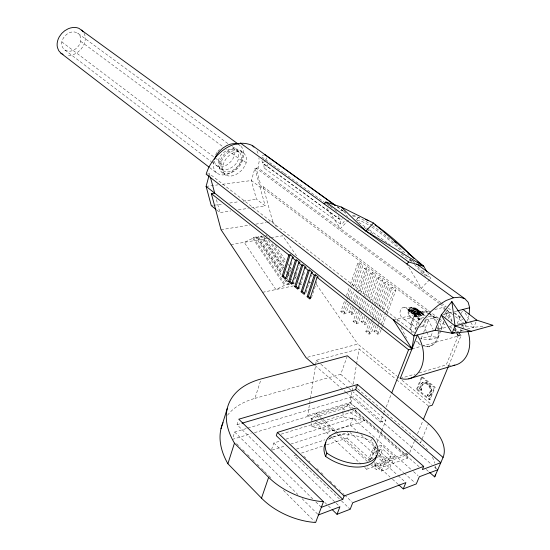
<?xml version="1.0" encoding="UTF-8"?>
<svg xmlns="http://www.w3.org/2000/svg" width="550" height="550" viewBox="0 0 550 550"><rect width="100%" height="100%" fill="white"/><g stroke="black" fill="none" stroke-linecap="round" stroke-linejoin="round"><path stroke-width="0.41" stroke-dasharray="2.75 2.06" d="M429.241 314.112A17.806 13.413 72.1 0 0 416.096 313.61L414.294 315.377L410.575 324.988L410.506 328.041A17.806 13.413 72.1 0 0 411.324 332.53M344.231 221.141A3.183 1.788 -53 0 1 340.347 223.905L263.918 167.874L264.062 164.244A2.984 1.863 -53.6 0 1 265.719 162.896M227.858 143.543L77.639 33.131C68.214 27.459 55.619 42.969 64.969 50.057L210.925 161.384M64.969 50.057C74.367 55.502 86.763 40.274 77.639 33.131M340.347 223.905L340.691 220.179A3.183 1.788 -53 0 1 342.43 218.721M243.299 152.46C232.726 148.184 220.798 160.676 222.791 171.201C227.452 181.541 241.539 173.415 244.702 165.722C251.886 155.664 237.38 143.743 228.333 151.195C219.691 155.746 214.555 170.452 225.809 175.196M312.806 420.028L307.739 415.394L309.457 404.381M309.588 403.528L310.248 399.293M310.386 398.447L315.542 365.386M315.673 364.54L316.332 360.298L359.129 348.927L395.952 379.225M355.217 407.014L350.082 402.538L351.918 391.648M352.062 390.809L352.626 387.461M353.189 384.106L356.441 364.842M356.586 364.004L359.129 348.927M440.715 302.569L258.032 167.936L259.222 160.971L258.919 157.795M258.032 167.936L254.891 168.314L251.371 180.544L256.458 199.21L265.169 205.872L251.756 207.859M466.806 321.798L468.689 315.755M233.124 436.954L234.685 432.046L247.019 428.347M312.785 498.953L237.022 424.683L238.26 420.764M286.777 278.871L292.586 260.645M227.508 415.223A102.19 59.228 22 0 1 254.884 398.399L260.624 380.566M293.054 283.979L299.207 264.907M299.083 288.887L304.803 271.356M306.048 292.524L310.269 279.737M311.327 276.54L311.85 274.938M311.396 297.88L317.274 280.259M271.549 449.611L273.79 443.011L279.496 441.21M349.319 303.847L345.916 313.5L343.846 313.988L340.849 311.582L344.513 301.125M346.486 295.494L349.305 287.451M350.426 284.233L357.754 263.326L359.844 262.907L362.952 265.244L354.145 290.18M340.849 311.582L342.918 311.094L347.71 297.44M347.992 296.636L351.381 286.997M351.663 286.199L359.844 262.907M343.846 313.988L347.531 303.518M349.236 298.691L352.351 289.829M353.485 286.612L360.862 265.671L362.952 265.244M351.024 299.021L353.863 290.984M355.224 309.031L353.513 313.816L351.443 314.311L348.886 312.262L351.147 305.876M352.846 301.091L355.953 292.311M356.235 291.514L364.437 268.366L366.527 267.939L369.174 269.933L360.346 294.669M348.886 312.262L350.955 311.774L352.653 306.989M354.351 302.211L357.466 293.446M357.748 292.648L366.527 267.939M351.443 314.311L353.719 307.918M355.424 303.126L358.552 294.339M359.693 291.143L367.084 270.366L369.174 269.933M356.929 304.246L360.064 295.467M361.673 313.596L358.174 323.29L356.104 323.799L353.072 321.358L356.833 310.853M358.854 305.202L361.749 297.124M362.904 293.893L370.418 272.882L372.508 272.442L375.657 274.814L367.207 298.244M353.072 321.358L355.142 320.856L360.064 307.141M360.353 306.329L372.508 272.442M356.104 323.799L360.112 312.661M361.831 307.883L365.551 297.543M365.839 296.746L373.567 275.261L375.657 274.814M363.419 308.749L366.919 299.049M254.884 398.399L340.718 374.296L347.119 356.586M368.418 319.117L366.671 323.895L364.602 324.411L361.082 321.599L363.385 315.226M365.118 310.447L368.864 300.094M369.153 299.296L376.929 277.798L379.019 277.344L382.663 280.087L373.649 304.782M361.082 321.599L363.151 321.09L364.884 316.319M366.616 311.548L369.786 302.796M370.074 302.005L379.019 277.344M364.602 324.411L366.926 318.031M368.954 312.448L371.862 304.473M372.151 303.676L380.572 280.548L382.663 280.087M370.164 314.339L373.361 305.58M374.33 324.796L371.092 333.575L369.022 334.104L365.839 331.547L369.923 320.375M371.972 314.793L374.894 306.811M375.183 306.013L383.652 282.872L385.743 282.411L389.049 284.9L379.926 309.636M365.839 331.547L367.909 331.024L371.711 320.664M371.999 319.866L372.879 317.474M373.168 316.676L376.97 306.316M377.266 305.518L385.743 282.411M369.022 334.104L374.605 318.924M374.901 318.127L378.723 307.739M379.019 306.941L386.959 285.368L389.049 284.9M376.097 320.011L379.631 310.434M381.15 329.656L379.672 333.616L377.596 334.153L373.993 331.272L376.049 325.731M378.098 320.189L381.026 312.276M382.195 309.107L390.101 287.739L392.198 287.265L395.918 290.07L386.464 315.404M373.993 331.272L376.069 330.743L377.561 326.721M377.864 325.909L382.339 313.837M383.536 310.613L392.198 287.265M254.506 432.664L350.529 403.425L353.093 396.529L431.929 464.75M377.596 334.153L379.665 328.597M381.432 323.847L385.268 313.541M385.564 312.744L393.828 290.551L395.918 290.07M381.446 328.866L382.332 326.487M382.621 325.696L386.169 316.195M290.819 444.084L350.192 425.054L352.825 418.041L411.015 469.418M281.174 434.156L355.465 411.029L356.345 408.684M326.666 444.799L346.995 438.103L349.044 432.658M408.045 310.447L408.237 309.939L415.168 308.234L414.968 308.743L408.045 310.447L409.447 311.52L416.377 309.808L416.57 309.299L417.986 310.365L417.787 310.874L410.864 312.593L411.056 312.084L417.986 310.365M417.746 310.186L417.945 309.678L417.01 308.976L416.811 309.478L409.434 311.279L408.506 310.571L408.897 309.554L415.601 307.911L416.529 308.612L416.137 309.629M409.434 311.279L409.826 310.262L408.897 309.554M409.447 311.52L409.647 311.011L416.57 309.299M417.01 308.976L410.307 310.626L410.107 311.135L411.043 311.843L418.419 310.042L419.354 310.75L418.962 311.761M411.043 311.843L411.235 311.334L417.945 309.678M420.578 312.324L420.777 311.816L419.836 311.107L419.643 311.616L412.259 313.431L411.324 312.723L411.716 311.699L412.651 312.414L419.354 310.75M410.864 312.593L412.273 313.672L412.651 312.414M414.178 308.935L414.37 308.433A5.802 4.359 73.5 0 0 408.444 310.09A5.802 4.359 73.5 0 0 410.692 317.976M414.411 309.121L414.803 308.103M419.836 311.107L413.132 312.778L412.933 313.287L413.875 314.002L421.259 312.18L422.194 312.888L421.994 313.397L415.291 315.081L414.356 314.366L414.549 313.857L415.491 314.572L422.194 312.888M415.209 308.921L415.601 307.911M413.875 314.002L414.067 313.493L420.777 311.816M415.291 315.081L415.491 314.572M415.112 315.831L415.312 315.322L422.235 313.582L422.043 314.091L415.112 315.831L416.536 316.917L423.466 315.164L423.665 314.662L425.377 315.954M410.575 324.988L412.204 324.569L415.532 315.989L420.007 319.399L416.955 327.209M415.972 314.937L415.58 315.961L416.522 316.676L423.218 314.985L423.617 313.968L422.675 313.259L415.972 314.937L416.914 315.652L416.522 316.676M418.419 310.042L418.027 311.059L411.324 312.723M416.536 316.917L416.735 316.408L423.665 314.662M412.273 313.672L419.203 311.946L419.402 311.438L422.235 313.582M421.259 312.18L421.059 312.689L414.356 314.366M376.702 453.379A33.873 18.989 22.3 0 0 371.147 441.162L372.412 437.903M415.786 329.904L415.023 328.419L418.777 318.787L424.208 317.405M422.283 314.27L422.675 313.259M346.081 392.391L380.325 422.077L383.763 413.277M384.388 411.675L385 410.107M386.224 406.973L391.435 393.642M369.957 460.817L368.692 459.676L373.257 448.044L377.85 446.469M425.267 320.011L422.751 326.397L421.431 325.387M364.746 467.521L366.651 469.253L367.579 466.888M370.377 459.772L375.973 445.548M377.211 442.386L381.562 431.324M381.872 430.533L385.914 420.255L352.749 391.683M378.029 450.574L374.199 451.901L371.587 458.528L373.883 457.724M426.346 331.306L423.672 326.157L427.13 317.384M421.183 338.573L423.314 333.169M423.624 332.399L428.801 319.268M378.922 452.093L381.672 445.149L394.405 456.404L389.696 468.029L381.294 471.082L373.106 463.664M407.131 453.172L375.657 464.399L374.901 466.304L372.364 464.007M378.469 456.115L379.995 455.579L382.614 448.979L391.002 456.418L388.334 463.038L379.933 466.056L375.162 461.759M440.914 330.619L438.226 337.288L429.014 336.456L420.372 338.793L429.578 339.646L433.146 330.708M379.933 466.056L382.587 459.401L391.002 456.418M381.294 471.082L385.983 459.401L394.405 456.404M416.515 389.345L421.451 377.087L422.256 376.839L435.16 387.221L430.093 399.527L429.289 399.788L416.515 389.345L417.319 389.098L422.256 376.839M440.956 328.694L443.706 321.867M445.534 317.316L447.129 313.349L452.011 312.228L442.908 314.579M441.21 329.876L442.104 327.656L439.381 322.458M419.444 389.049L419.842 388.073A7.508 5.514 68.9 0 1 428.051 383.632A7.508 5.514 68.9 0 1 429.44 395.89L429.034 396.866L427.426 395.553L427.824 394.577A5.802 4.263 68.9 0 0 429.928 388.087A5.802 4.263 68.9 0 0 424.366 383.556A5.802 4.263 68.9 0 0 421.431 389.366L421.032 390.342L419.444 389.049L420.241 387.949A7.508 5.514 68.9 0 1 428.457 383.508A7.508 5.514 68.9 0 1 429.839 395.759L429.034 396.866M421.032 390.342L421.836 389.242A5.796 4.263 68.9 0 1 424.772 383.433A5.796 4.263 68.9 0 1 430.327 387.963A5.796 4.263 68.9 0 1 428.23 394.446L427.426 395.553M460.082 316.553L456.851 324.452L459.862 323.647M461.381 313.39L462.351 311.018M406.869 453.798L406.361 455.049L354.372 409.558M429.289 399.788L434.349 387.468L435.16 387.221M409.784 452.485L414.301 441.526M414.624 440.743L416.24 436.824M417.533 433.689L423.019 420.379M419.114 372.886L446.201 364.911L459.717 332.131M460.047 331.341L463.306 323.434M448.573 365.86L461.251 335.211L459.195 333.671M427.625 450.086A55.639 30.704 23.5 0 0 420.544 442.619L428.464 423.569M467.349 329.065L473.784 327.305L476.774 320.148M454.527 329.306L458.088 336.091L459.834 333.231M460.268 332.516L462.014 329.656M462.447 328.941L465.059 324.658M215.614 154.639L217.312 151.944M359.542 217.752L358.139 217.766L357.026 219.471L357.376 221.093M285.594 279.51L288.489 283.772L285.23 284.439L284.563 285.347L275.921 289.541L244.214 242.351L252.711 238.356L253.337 237.435L256.596 236.885L281.724 273.824M281.071 274.732L255.97 237.799L256.596 236.885M255.97 237.799L257.593 237.524L258.218 236.61L261.449 236.067L283.202 267.905M283.037 269.521L260.824 236.981L261.449 236.067M265.65 236.163L266.276 235.249L267.245 236.658M284.446 279.702L287.829 284.673L288.489 283.772M217.862 151.346L219.512 149.559M425.624 276.244L426.47 275.351L422.496 270.284M429.55 279.661L421.382 288.324L407.268 264.667M422.228 273.783L424.249 271.638M348.59 219.993L340.374 228.621L325.951 206.676M355.685 220.344L358.139 217.766M371.14 464.874L376.221 469.487L407.674 458.143L407.22 454.004M366.651 469.253L407.749 454.547M368.692 459.676L373.278 458.067M378.792 450.306L382.614 448.979M378.613 446.201L381.672 445.149M296.574 454.712L294.133 455.517L340.945 500.404M301.455 453.104L323.414 445.871M296.388 449.109L324.899 439.835M328.976 438.508L347.71 432.41M380.325 422.077L385.914 420.255M272.119 450.086L285.127 445.913M351.024 408.492L347.841 405.694L316.491 415.277L311.438 418.454L311.946 426.676L333.651 430.856L365.049 420.784L347.944 411.634M427.824 394.577L428.23 394.446M429.44 395.89L429.839 395.759M286.014 439.147L352.825 418.041M311.946 426.676L343.207 416.9L365.049 420.784M419.842 388.073L420.241 387.949M421.431 389.366L421.836 389.242M422.455 382.724L422.861 382.601M424.346 383.563L424.751 383.439M307.739 415.394L350.082 402.538M232.347 439.416L251.226 433.661M247.837 428.099L353.093 396.529M237.022 424.683L241.141 423.466M400.235 378.441L415.009 374.089M442.716 314.593L447.129 313.349M429.076 346.321L429.894 346.094M411.984 348.837L421.046 346.335M421.864 346.108L461.251 335.211M456.094 332.131L464.138 329.938M429.578 339.646L438.226 337.288M437.381 328.914L442.104 327.656M438.467 329.361L446.518 327.209M449.694 326.363L452.079 325.724M460.618 323.448L462.88 322.843M415.023 328.419L416.652 327.993L412.204 324.569M419.705 327.195L423.672 326.157M307.67 357.232L357.844 344.094L396.729 375.973M425.473 319.296L427.989 319.481L436.659 317.254L437.828 319.481M418.378 319.811L420.007 319.399M454.389 311.644L456.734 311.039M413.902 316.394L423.617 313.968M408.237 309.939A6.263 4.675 73.7 0 0 400.393 310.118A6.263 4.675 73.7 0 0 404.566 319.516L411.482 317.776L420.764 324.878M413.889 314.243L420.819 312.51M393.394 319.873L429.853 310.743M434.809 309.506L445.589 306.804M414.294 315.377L415.112 315.171L414.714 316.188L419.196 319.605L419.595 318.581L416.735 316.408M419.402 311.438L412.473 313.163L415.312 315.322M419.258 312.111L420.076 311.905M408.506 310.571L416.529 308.612M410.933 307.636L411.723 307.443M262.618 292.311L293.459 285.89M300.142 284.501L301.812 284.151M309.368 282.576L311.046 282.226M287.829 284.673L289.451 284.336L286.557 280.081M292.689 283.669L294.305 283.332L291.411 279.097M230.938 244.626L266.722 238.501M267.561 238.356L270.057 237.93L268.593 237.339M270.896 237.786L282.638 235.778L296.808 256.19M260.824 236.981L262.439 236.706L283.683 267.788M221.024 229.701L249.817 225.101M255.75 224.153L265.911 222.523M266.757 222.393L272.69 221.444L277.427 228.271M216.59 209.914L219.904 212.575L230.801 210.966M238.349 209.846L248.407 208.354M211.282 205.652L212.953 205.411M213.792 205.288L222.159 204.098M229.687 203.026L238.893 201.712M243.072 201.114L256.458 199.21M438.632 318.251L263.154 186.636L260.019 187.055L251.371 180.544L221.203 184.442M206.119 186.388L217.855 184.876M206.979 174.109L209.495 173.807L414.762 332.915M352.385 215.724L355.348 215.401M461.079 325.167L473.784 327.305L484.584 326.184M403.927 307.333L412.067 307.519M428.278 316.642L436.659 317.254M418.777 318.787L422.125 319.041M298.238 282.92L300.382 283.656M222.461 172.631C234.011 177.609 249.542 159.507 239.889 149.958M211.606 161.906C217.669 165.11 222.949 174.625 230.904 171.236C233.812 170.046 236.287 168.046 238.253 165.612C244.702 157.541 240.687 150.666 232.011 146.596C243.189 155.856 218.446 177.389 214.232 160.978M238.7 151.511C228.697 146.912 214.995 162.944 223.651 171.091M344.967 410.046L342.732 408.849L311.438 418.454L314.401 420.104M209.729 167.667L216.528 172.892L219.347 174.433A21.148 13.674 -53.4 0 0 230.498 172.851L234.279 170.397L237.676 167.214L240.46 163.494A16.094 10.374 -53.3 0 0 243.567 151.711L242.612 148.438L240.694 145.901L238.611 144.382M315.136 420.523L333.651 430.856M237.937 144.265L240.694 145.901M337.26 206.759L345.627 212.788M358.875 222.337L368.631 229.371M369.332 229.873L383.969 240.426M384.663 240.928L390.239 244.949M409.757 259.022L414.638 262.536M337.136 206.731L342.698 210.739M363.942 227.205L366.018 228.697M366.706 229.199L374.309 234.685M401.259 254.141L412.314 262.123M426.47 275.351L430.712 278.424L427.838 273.426M283.566 172.693L261.353 156.592A4.489 2.819 -53.8 0 1 263.539 155.079M284.261 173.202L323.826 201.877M324.521 202.386L326.604 203.892M327.298 204.394L329.381 205.906M330.076 206.408L334.242 209.426M334.936 209.928L337.012 211.441M261.986 160.456L262.364 162.779L339.068 218.749A4.792 2.709 -53.1 0 0 340.223 218.212M264.062 164.244L340.691 220.179M441.409 303.077L446.243 306.639M448.298 308.158L451.722 310.681M454.465 312.702L461.319 317.756M439.471 303.566L256.107 168.169L261.236 186.89L428.471 312.572M440.158 304.074L444.297 307.127M445.809 309.464L443.066 307.436L445.039 311.204M446.49 309.973L452.664 314.531M455.407 316.559L463.629 322.644M245.988 162.504L242.598 160.002L241.051 160.181L226.133 149.119M80.699 41.326L222.688 146.561M439.319 318.759L444.118 322.362M449.598 326.473L452.341 328.529M453.028 329.044L456.459 331.616M429.158 313.087L438.068 319.784M438.756 320.299L446.291 325.964M457.263 334.201L459.319 335.748L457.366 332.035M357.754 263.326L360.862 265.671M364.437 268.366L367.084 270.366M370.418 272.882L373.567 275.261M376.929 277.798L380.572 280.548M383.652 282.872L386.959 285.368M390.101 287.739L393.828 290.551M414.968 308.743L416.377 309.808M417.787 310.874L419.203 311.946M422.043 314.091L423.466 315.164M61.792 41.876L214.528 157.444M215.201 157.953L221.148 162.449L219.553 162.635L222.922 165.186M410.307 310.626L411.235 311.334M413.132 312.778L414.067 313.493M409.647 311.011L411.056 312.084M404.566 319.516L411.393 324.775M454.135 313.074L462.674 319.777M376.069 330.743L379.672 333.616M363.151 321.09L366.671 323.895M350.955 311.774L353.513 313.816M355.142 320.856L358.174 323.29M367.909 331.024L371.092 333.575M342.918 311.094L345.916 313.5M421.451 377.087L434.349 387.468M419.849 388.926L421.438 390.218M427.831 395.429L429.44 396.736M417.319 389.098L430.093 399.527M397.389 376.509L399.362 378.132M402.002 380.291L431.001 404.064M396.612 379.768L428.175 405.742M340.718 374.296L352.454 384.34M355.059 386.567L357.012 388.245M357.665 388.802L420.544 442.619M316.332 360.298L320.238 363.66M320.884 364.224L348.198 387.757M348.844 388.321L352.096 391.119M434.514 466.984L436.453 468.662M315.067 365.502L345.434 391.827M350.529 403.425L354.413 406.814M426.277 469.528L428.862 471.79M353.726 408.994L347.311 403.377L347.841 405.694L342.732 408.849L343.207 416.9M355.465 411.029L419.141 466.771M351.663 409.049L407.674 458.143M413.572 471.673L418.048 475.626M350.192 425.054L357.816 431.846M360.999 434.679L376.888 448.828M377.527 449.398L403.583 472.601M404.216 473.172L415.023 482.79M373.257 448.044L376.441 450.883M378.984 453.152L385.983 459.401M379.995 455.579L388.334 463.038M374.199 451.901L376.001 453.509M378.393 455.654L382.587 459.401M349.972 432.451L375.389 455.242M376.021 455.812L397.629 475.186M398.262 475.757L405.254 482.02M346.995 438.103L371.009 459.8M374.172 462.653L389.971 476.933M392.501 479.215L398.193 484.357M321.021 417.498L315.947 412.906L316.491 415.277L319.667 418.165M321.654 418.069L368.562 460.563M320.299 418.743L336.194 433.159M336.827 433.737L367.324 461.416M315.343 422.345L330.543 436.246M331.176 436.824L360.951 464.042M303.82 456.184L305.683 457.951M308.777 460.893L310.014 462.076M316.827 468.559L318.684 470.326M321.159 472.684L323.022 474.451M329.828 480.934L331.691 482.701M334.166 485.059L336.022 486.826M339.116 489.775L340.361 490.951M342.836 493.309L344.073 494.484M344.692 495.076L352.124 502.15M341.557 500.988L350.178 509.259M273.79 443.011L335.582 502.638M336.201 503.236L339.907 506.811M324.727 502.349L327.8 505.34M328.412 505.938L331.485 508.929M315.837 501.951L321.337 507.341M234.685 432.046L297.839 494.505M302.087 498.706L317.873 514.326M236.603 443.658L240.254 447.294M242.681 449.721L244.502 451.543M247.548 454.575L249.37 456.397M252.409 459.429L254.231 461.244M257.269 464.276L259.098 466.098M261.525 468.524L263.959 470.951M264.564 471.556L268.214 475.193M268.819 475.798L271.253 478.225M283.408 490.359L314.414 521.29M407.378 253.715L409.09 255.434M216.528 172.892L214.521 170.417L213.469 167.172A16.143 10.45 -53.2 0 1 213.943 160.937M316.353 284.343L357.844 344.094M275.351 245.63L285.938 261.044M287.856 263.842L289.781 266.64M290.262 267.341L291.706 269.445M293.631 272.243L295.075 274.347M295.556 275.048L296.519 276.451M272.078 243.712L285.134 262.742M289.967 269.789L290.936 271.198M294.807 276.836L296.257 278.953M268.544 240.391L284.481 263.643M289.314 270.689L290.276 272.099M263.546 236.5L283.855 266.179M287.719 271.837L289.651 274.663M286.096 271.322L287.547 273.446M288.028 274.147L289.479 276.272M287.072 273.57L289.004 276.403M286.413 274.471L288.826 278.011M258.218 236.61L281.903 271.377M286.736 278.472L288.186 280.596M257.593 237.524L281.731 272.986M253.337 237.435L285.23 284.439M252.711 238.356L284.563 285.347M343.936 211.159L347.428 216.638M465.156 313.012L470.332 321.592M470.766 322.307L473.784 327.305M446.291 310.922L451.873 321.558M455.022 327.573L456.974 331.286M445.438 311.96L449.391 319.502M427.989 319.481L433.056 329.216M426.724 332.042L429.014 336.456M396.825 319.014L398.379 322.073M401.101 327.422L406.546 338.133M256.919 150.838L258.28 153.863M447.494 309.767L452.21 321.475M455.008 328.426L458.088 336.091M84.074 33.302L84.989 35.626A13.819 10.663 -55.5 0 1 83.071 46.31L80.726 49.541L77.742 52.236L74.319 54.216A18.15 14.039 -55.6 0 1 67.079 55.55M263.154 186.636L272.69 221.444M254.891 168.314L265.169 205.872M209.495 173.807L209.928 175.416M216.432 199.623L219.904 212.575M375.657 464.399L376.221 469.487M338.738 215.6L339.068 218.749M450.56 365.571A28.236 21.553 70.9 0 1 446.201 364.911M464.881 324.658A28.236 21.553 70.9 0 1 466.998 328.962M328.611 439.505A37.448 21.106 23.1 0 1 371.147 441.162M432.389 457.243A55.639 30.704 23.5 0 1 434.885 463.196M435.6 466.111A55.639 30.704 23.5 0 1 435.937 468.957M411.482 317.776A5.802 4.359 73.5 0 1 409.241 309.897A5.802 4.359 73.5 0 1 415.168 308.234M352.784 216.178A53.934 9.728 42.4 0 1 371.656 225.129M372.364 225.617A53.934 9.728 42.4 0 1 391.559 240.653M392.212 241.216A53.934 9.728 42.4 0 1 405.563 253.564M411.998 260.129A53.934 9.728 42.4 0 1 414.329 262.625M417.629 266.296A53.934 9.728 42.4 0 1 425.198 275.667M356.902 220.124A49.472 8.91 42.4 0 1 369.236 225.397M371.772 227.006A49.472 8.91 42.4 0 1 401.149 250.834M401.741 251.391A49.472 8.91 42.4 0 1 402.909 252.519M409.681 259.291A49.472 8.91 42.4 0 1 412.122 261.869M414.459 264.419A49.472 8.91 42.4 0 1 421.788 273.199M340.684 210.794A4.792 2.709 -53.1 0 1 343.633 212.293M439.01 330.901A17.793 13.413 72.1 0 1 423.452 345.675M419.299 343.351A17.793 13.413 72.1 0 1 416.824 341.007M412.136 332.317A17.793 13.413 72.1 0 1 411.324 327.827C410.981 322.513 412.507 316.752 416.914 313.411A17.793 13.413 72.1 0 1 427.233 312.4M428.656 313.06A17.793 13.413 72.1 0 1 437.051 322.589M438.123 325.545A17.793 13.413 72.1 0 1 438.962 330.137M438.212 331.884A17.806 13.413 72.1 0 1 423.362 346.136M420.516 344.926A17.806 13.413 72.1 0 1 416.013 341.227M429.914 314.593A17.806 13.413 72.1 0 1 436.542 323.531M437.69 327.278A17.806 13.413 72.1 0 1 438.144 330.357M266.558 157.857A4.489 2.819 -53.8 0 1 265.506 160.387M264.571 161.48A4.489 2.819 -53.8 0 1 262.364 162.779M267.857 164.361A2.984 1.863 -53.6 0 1 266.393 167.193A2.984 1.863 -53.6 0 1 263.918 167.874M218.597 160.524C215.648 176.811 237.318 168.788 238.494 158.276C241.615 141.873 219.697 149.875 218.597 160.524"/><path stroke-width="0.82" d="M469.157 314.243L469.638 307.594L468.174 302.287L464.826 298.719L416.728 264.041M391.737 392.858L408.561 349.786L411.984 348.837L417.422 334.978L420.056 339.941A29.26 21.422 71.9 0 1 420.53 369.222A29.26 21.422 71.9 0 1 400.235 378.441L411.984 348.837L413.985 335.892L418.076 327.587L423.782 319.323L430.698 311.706L438.309 305.284L446.064 300.534L453.399 297.77L459.8 297.165L464.826 298.719M215.923 209.378L211.282 205.652L206.119 186.388L209.076 175.374M221.011 428.663L227.239 408.533M282.116 276.375L288.874 255.001L290.159 254.76L293.597 257.476L292.311 257.723L285.498 279.125L282.116 276.375L283.394 276.114L286.213 278.41M283.394 276.114L290.159 254.76M443.073 457.421L357.555 384.512L238.755 419.203L323.462 501.703L315.631 522.5A55.33 33.261 22.2 0 1 261.511 498.149L227.893 463.739L234.458 443.163A103.256 58.273 21.7 0 1 261.147 378.943L347.407 355.781L428.464 423.569A56.203 30.188 23.1 0 1 443.073 457.421L434.692 476.877L429.509 472.354M288.599 281.655L295.46 260.219L296.746 259.971L299.97 262.522L298.684 262.769L291.775 284.24L288.599 281.655L289.877 281.394L292.421 283.456M289.877 281.394L296.746 259.971M294.683 286.612L301.641 265.114L302.933 264.859L306.103 267.369L304.817 267.623L297.804 289.156L294.683 286.612L295.962 286.344L298.457 288.379M295.962 286.344L302.933 264.859M301.111 291.851L308.179 270.291L309.471 270.029L312.641 272.546L311.355 272.807L304.239 294.401L301.111 291.851L302.397 291.576L304.893 293.611M302.397 291.576L309.471 270.029M307.127 296.752L314.291 275.131L315.583 274.869L318.347 277.056L317.054 277.317L309.843 298.966L307.127 296.752L308.413 296.471L310.585 298.244M308.413 296.471L315.583 274.869M277.386 432.41L276.279 435.676L342.808 499.317L344.101 495.976L423.706 466.393L356.634 407.901L277.386 432.41L344.101 495.976M261.511 498.149L268.647 477.324L234.458 443.163M376.585 455.647A33.873 18.989 22.3 0 1 357.844 467.074A33.873 18.989 22.3 0 1 325.621 456.411L326.858 453.069A37.51 21.044 23 0 1 335.974 432.905A37.51 21.044 23 0 1 372.412 437.903A33.935 18.941 22.3 0 1 368.225 462.33A33.935 18.941 22.3 0 1 326.858 453.069M241.966 423.218L355.651 389.634L357.555 384.512M332.097 509.527L337.012 514.305L339.907 506.811L318.484 514.924M335.17 205.246L252.216 145.447C232.451 136.689 211.544 155.946 206.14 174.213L413.985 335.892L435.153 330.248L441.244 315.006L451.873 301.572L466.613 322.871L465.3 321.839M435.153 330.248L452.079 333.231L455.049 325.964L451.873 301.572M423.342 419.595L428.828 406.278L432.314 405.144L448.25 366.644M398.826 484.928L403.246 488.922L405.886 482.591L352.743 502.734L350.178 509.259L337.012 514.305M423.706 466.393L422.352 469.583L440.797 462.694L355.651 389.634M406.842 263.952L408.684 261.999L423.734 266.289L427.02 272.002M365.881 231.014L373.471 223.032L423.734 266.289L365.881 231.014L341.316 207.048L325.827 202.022L324.087 203.844M403.246 488.922L416.295 483.924L419.327 476.754L437.745 469.783M321.337 507.341L342.808 499.317M408.808 378.819L454.816 365.172M471.171 331.306L455.049 325.964L441.244 315.006L452.079 333.231L471.171 331.306L492.889 325.325L476.774 320.148L462.997 309.437M452.079 333.231L454.486 332.571M455.049 325.964L476.774 320.148M457.518 310.839L469.624 307.739M314.421 364.939L306.027 357.658L221.024 229.701L211.344 193.6L214.692 193.153L210.361 177.031M491.226 325.497L492.889 325.325M341.316 207.048L373.471 223.032M237.916 143.873L78.898 28.318A18.095 13.977 -55.2 0 0 68.227 28.751L64.728 30.745L61.682 33.488L59.29 36.795A13.86 10.725 -55.3 0 0 57.461 47.63L58.761 50.717L60.906 53.164L63.03 54.402M417.656 261.917L423.734 266.289M265.547 155.121L335.053 205.226M325.827 202.022L408.684 261.999M240.343 143.007L453.399 297.77M60.906 53.164L209.055 167.138M206.119 186.388L411.984 348.837L410.822 346.541M211.344 193.6L288.874 255.001M292.311 257.723L295.46 260.219M298.684 262.769L301.641 265.114M304.817 267.623L308.179 270.291M311.355 272.807L314.291 275.131M317.054 277.317L408.561 349.786M252.216 145.447L253.942 147.111M413.971 258.493L404.291 248.696A49.466 9.061 42.4 0 0 374.956 224.785M81.696 30.037L83.256 31.907M393.394 319.873L411.984 348.837M237.298 144.059A21.072 13.599 -53.1 0 0 226.689 145.647L222.805 148.122L219.326 151.381L216.48 155.196A16.143 10.45 -53.2 0 0 214.472 159.287M323.462 501.703A55.928 32.746 21.9 0 1 268.647 477.324M435.49 474.361A55.639 30.704 23.5 0 1 434.692 476.877M325.621 456.411A37.448 21.106 23.1 0 1 325.909 442.523M227.893 463.739A102.19 59.228 22 0 1 223.032 422.661M394.357 241.443A53.934 9.783 42.4 0 1 396.179 243.059M365.647 219.402A49.466 9.061 42.4 0 1 368.191 220.688M264.626 154.894A4.489 2.819 -53.8 0 1 266.221 155.739M467.844 331.224A28.236 21.553 70.9 0 1 453.138 365.454"/></g></svg>
